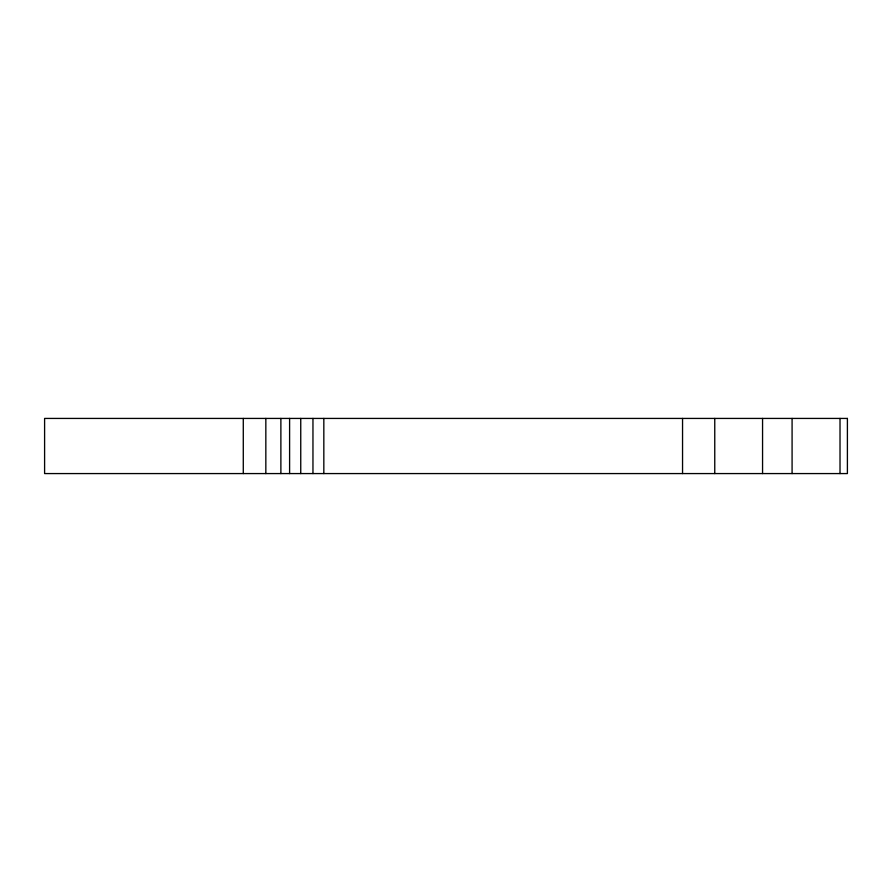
<?xml version="1.0" encoding="UTF-8"?>
<svg xmlns="http://www.w3.org/2000/svg" width="892" height="892" viewBox="0 0 892 892"><rect width="100%" height="100%" fill="white"/><g stroke="black" fill="none" stroke-linecap="round" stroke-linejoin="round"><path stroke-width="1.34" d="M840.019 418.426L840.019 473.574M792.085 418.426L792.085 473.574M762.56 418.426L762.56 473.574M714.76 418.426L714.76 473.574M682.547 418.426L682.547 473.574M323.829 418.426L323.829 473.574M312.958 418.426L312.958 473.574M300.749 418.426L300.749 473.574M289.599 418.426L289.599 473.574M280.88 418.426L280.88 473.574M265.838 418.426L265.838 473.574M243.282 418.426L243.282 473.574M847.4 418.426L44.6 418.426L44.6 473.574L847.4 473.574L847.4 418.426"/></g></svg>
